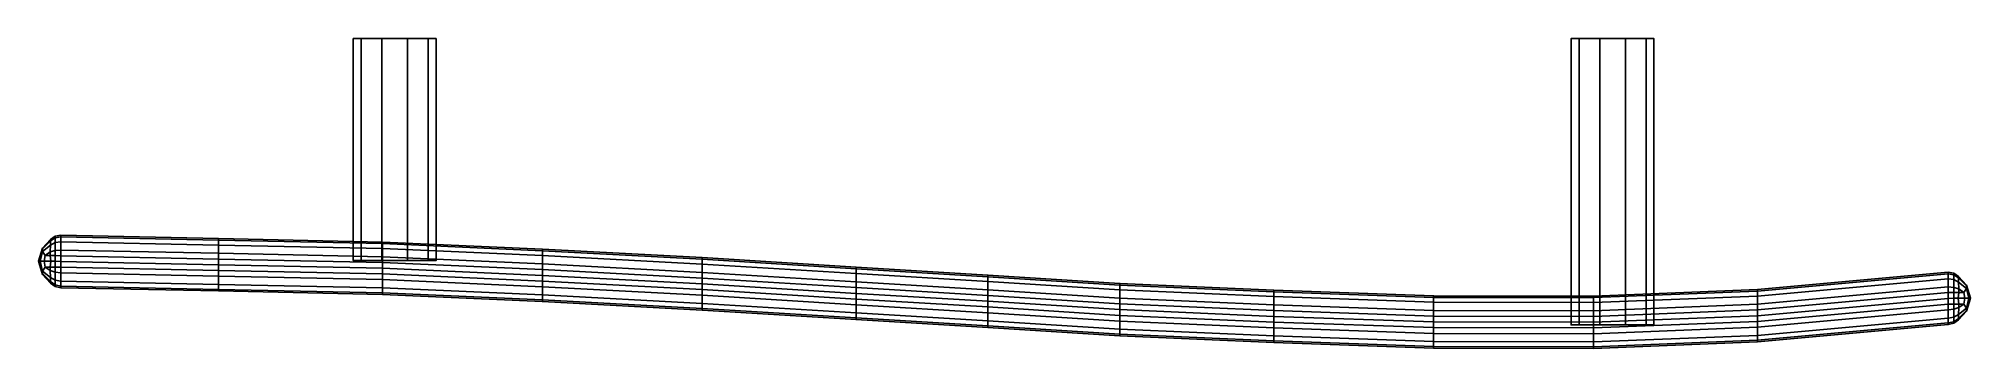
# Model space of a CAD drawing. Extents: x -94 to 94, y -30 to 0.
import ezdxf

# ---------------------------------------------------------------- set-up
doc = ezdxf.new("R2010")
doc.units = 0
doc.layers.add('METAL', color=146, linetype='CONTINUOUS')

msp = doc.modelspace()

# ---------------------------------------------------------------- meshes
at = {"layer": 'METAL'}
mesh = msp.add_polyface(dxfattribs=at)
corners = [(-63.37, -21.62, -0.26), (-63.37, -21.62, -0.26), (-63.37, 0, -0.26), (-63.37, 0, -0.26), (-62.6, -21.62, 2.11), (-62.6, -21.62, 2.11), (-62.6, 0, 2.11), (-62.6, 0, 2.11), (-62.6, -21.62, -2.63), (-62.6, -21.62, -2.63), (-62.6, 0, -2.63), (-62.6, 0, -2.63), (-60.58, -21.62, 3.57), (-60.58, -21.62, 3.57), (-60.58, 0, 3.57), (-60.58, 0, 3.57), (-60.58, -21.62, -4.1), (-60.58, -21.62, -4.1), (-60.58, 0, -4.1), (-60.58, 0, -4.1), (-58.09, -21.62, -4.1), (-58.09, -21.62, -4.1), (-58.09, -21.62, -4.1), (-58.09, 0, -4.1), (-58.09, 0, -4.1), (-58.09, 0, -4.1), (-58.09, -21.62, 3.57), (-58.09, -21.62, 3.57), (-58.09, 0, 3.57), (-58.09, 0, 3.57), (-56.07, -21.62, 2.11), (-56.07, -21.62, 2.11), (-56.07, 0, 2.11), (-56.07, 0, 2.11), (-56.07, -21.62, -2.63), (-56.07, -21.62, -2.63), (-56.07, 0, -2.63), (-56.07, 0, -2.63), (-55.3, -21.62, -0.26), (-55.3, -21.62, -0.26), (-55.3, 0, -0.26), (-55.3, 0, -0.26)]
mesh.append_faces([[corners[k] for k in face] for face in [(2, 10, 8, 0), (10, 18, 16, 8), (18, 24, 21, 16), (25, 37, 35, 22), (37, 41, 39, 35), (41, 33, 31, 39), (33, 29, 27, 31), (29, 14, 12, 27), (14, 6, 4, 12), (6, 2, 0, 4), (9, 17, 20, 5), (20, 34, 38, 5), (38, 30, 26, 5), (26, 13, 5, 5), (1, 9, 5, 5), (40, 36, 11, 3), (7, 32, 40, 3), (15, 28, 32, 7), (23, 19, 11, 36)]])
mesh = msp.add_polyface(dxfattribs=at)
corners = [(55.19, -27.88, -0.26), (55.19, -27.88, -0.26), (55.19, 0, -0.26), (55.19, 0, -0.26), (55.96, -27.88, -2.63), (55.96, -27.88, -2.63), (55.96, 0, -2.63), (55.96, 0, -2.63), (55.96, -27.88, 2.11), (55.96, -27.88, 2.11), (55.96, 0, 2.11), (55.96, 0, 2.11), (57.98, -27.88, 3.57), (57.98, -27.88, 3.57), (57.98, 0, 3.57), (57.98, 0, 3.57), (57.98, -27.88, -4.1), (57.98, -27.88, -4.1), (57.98, 0, -4.1), (57.98, 0, -4.1), (60.47, -27.88, -4.1), (60.47, -27.88, -4.1), (60.47, -27.88, -4.1), (60.47, 0, -4.1), (60.47, 0, -4.1), (60.47, 0, -4.1), (60.47, -27.88, 3.57), (60.47, -27.88, 3.57), (60.47, 0, 3.57), (60.47, 0, 3.57), (62.49, -27.88, 2.11), (62.49, -27.88, 2.11), (62.49, 0, 2.11), (62.49, 0, 2.11), (62.49, -27.88, -2.63), (62.49, -27.88, -2.63), (62.49, 0, -2.63), (62.49, 0, -2.63), (63.26, -27.88, -0.26), (63.26, -27.88, -0.26), (63.26, 0, -0.26), (63.26, 0, -0.26)]
mesh.append_faces([[corners[k] for k in face] for face in [(2, 6, 4, 0), (6, 18, 16, 4), (18, 24, 21, 16), (25, 37, 35, 22), (37, 41, 39, 35), (41, 33, 31, 39), (33, 29, 27, 31), (29, 14, 12, 27), (14, 10, 8, 12), (10, 2, 0, 8), (5, 17, 20, 9), (20, 34, 38, 9), (38, 30, 26, 9), (26, 13, 9, 9), (1, 5, 9, 9), (23, 19, 7, 36), (36, 7, 3, 40), (40, 3, 11, 32), (32, 11, 15, 28)]])
mesh = msp.add_polyface(dxfattribs=at)
corners = [(-93.61, -22.88, 3.75), (-93.61, -22.96, -0.15), (-92.83, -23.81, -0.15), (-92.83, -23.67, 4.02), (-93.61, -20.73, 5.83), (-93.35, -21.13, 7.08), (-92.87, -20.78, 7.63), (-92.85, -20.11, 6.29), (-93.61, -22.65, 5.83), (-92.85, -23.26, 6.29), (-92.87, -21.13, 7.74), (-93.95, -21.69, 3.61), (-94, -21.69, -0.15), (-93.61, -20.49, 3.75), (-93.61, -20.41, -0.15), (-92.83, -19.7, 4.02), (-92.83, -19.57, -0.15), (-93.85, -21.69, 5.6), (-93.46, -21.69, 7.03), (-93.35, -22.25, 7.08), (-92.87, -22.59, 7.63), (-92.81, -21.69, 7.74), (-92.87, -22.25, 7.74), (-92.4, -20.63, 7.88), (-92.87, -20.78, 7.63), (-92.87, -21.13, 7.74), (-92.4, -21.13, 8.04), (-92.83, -23.67, 4.02), (-92.39, -23.98, 4.13), (-92.39, -23.52, 6.47), (-92.85, -23.26, 6.29), (-92.85, -23.26, 6.29), (-92.39, -23.52, 6.47), (-92.4, -22.76, 7.88), (-92.87, -22.59, 7.63), (-92.85, -20.11, 6.29), (-92.39, -19.86, 6.47), (-92.39, -19.4, 4.13), (-92.83, -19.7, 4.02), (-92.87, -20.78, 7.63), (-92.4, -20.63, 7.88), (-92.39, -19.86, 6.47), (-92.85, -20.11, 6.29), (-92.87, -22.59, 7.63), (-92.4, -22.76, 7.88), (-92.4, -22.25, 8.04), (-92.87, -22.25, 7.74), (-92.87, -22.25, 7.74), (-92.4, -22.25, 8.04), (-92.38, -21.69, 8.09), (-92.81, -21.69, 7.74), (-92.81, -21.69, 7.74), (-92.38, -21.69, 8.09), (-92.4, -21.13, 8.04), (-92.87, -21.13, 7.74), (-93.61, -22.88, -4.05), (-92.83, -23.67, -4.32), (-93.61, -20.73, -6.13), (-92.85, -20.11, -6.59), (-92.87, -20.78, -7.93), (-93.35, -21.13, -7.38), (-93.61, -22.65, -6.13), (-92.85, -23.26, -6.59), (-92.87, -21.13, -8.05), (-93.95, -21.69, -3.92), (-93.61, -20.49, -4.05), (-92.83, -19.7, -4.32), (-93.85, -21.69, -5.9), (-93.46, -21.69, -7.33), (-93.35, -22.25, -7.38), (-92.87, -22.59, -7.93), (-92.81, -21.69, -8.05), (-92.87, -22.25, -8.05), (-92.4, -20.63, -8.18), (-92.4, -21.13, -8.34), (-92.87, -21.13, -8.05), (-92.87, -20.78, -7.93), (-92.83, -23.67, -4.32), (-92.85, -23.26, -6.59), (-92.39, -23.52, -6.78), (-92.39, -23.98, -4.43), (-92.85, -23.26, -6.59), (-92.87, -22.59, -7.93), (-92.4, -22.76, -8.18), (-92.39, -23.52, -6.78), (-92.85, -20.11, -6.59), (-92.83, -19.7, -4.32), (-92.39, -19.4, -4.43), (-92.39, -19.86, -6.78), (-92.87, -20.78, -7.93), (-92.85, -20.11, -6.59), (-92.39, -19.86, -6.78), (-92.4, -20.63, -8.18), (-92.87, -22.59, -7.93), (-92.87, -22.25, -8.05), (-92.4, -22.25, -8.34), (-92.4, -22.76, -8.18), (-92.87, -22.25, -8.05), (-92.81, -21.69, -8.05), (-92.38, -21.69, -8.39), (-92.4, -22.25, -8.34), (-92.81, -21.69, -8.05), (-92.87, -21.13, -8.05), (-92.4, -21.13, -8.34), (-92.38, -21.69, -8.39)]
mesh.append_faces([[corners[k] for k in face] for face in [(0, 1, 2, 3), (4, 5, 6, 7), (8, 0, 3, 9), (6, 5, 10, 10), (11, 12, 1, 0), (13, 14, 12, 11), (15, 16, 14, 13), (17, 18, 5, 4), (8, 19, 18, 17), (9, 20, 19, 8), (17, 11, 0, 8), (4, 13, 11, 17), (7, 15, 13, 4), (18, 21, 10, 5), (19, 22, 21, 18), (22, 19, 20, 20), (23, 24, 25, 26), (27, 28, 29, 30), (31, 32, 33, 34), (35, 36, 37, 38), (39, 40, 41, 42), (43, 44, 45, 46), (47, 48, 49, 50), (51, 52, 53, 54), (55, 56, 2, 1), (57, 58, 59, 60), (61, 62, 56, 55), (59, 63, 60, 60), (64, 55, 1, 12), (65, 64, 12, 14), (66, 65, 14, 16), (67, 57, 60, 68), (61, 67, 68, 69), (62, 61, 69, 70), (67, 61, 55, 64), (57, 67, 64, 65), (58, 57, 65, 66), (68, 60, 63, 71), (69, 68, 71, 72), (72, 70, 69, 69), (73, 74, 75, 76), (77, 78, 79, 80), (81, 82, 83, 84), (85, 86, 87, 88), (89, 90, 91, 92), (93, 94, 95, 96), (97, 98, 99, 100), (101, 102, 103, 104)]])
mesh = msp.add_polyface(dxfattribs=at)
corners = [(-76.48, -24.58, -0.15), (-76.48, -24.42, 4.16), (-91.84, -24.1, 4.16), (-91.84, -24.26, -0.15), (-76.48, -24.42, 4.16), (-76.48, -23.94, 6.54), (-91.84, -23.62, 6.54), (-91.84, -24.1, 4.16), (-76.48, -23.94, 6.54), (-76.48, -23.14, 7.96), (-91.84, -22.82, 7.96), (-91.84, -23.62, 6.54), (-76.48, -19.63, 4.16), (-76.48, -20.11, 6.54), (-60.53, -20.44, 6.54), (-60.53, -19.97, 4.16), (-76.48, -20.11, 6.54), (-76.48, -20.91, 7.96), (-60.53, -21.24, 7.96), (-60.53, -20.44, 6.54), (-76.48, -23.14, 7.96), (-76.48, -22.58, 8.14), (-91.84, -22.26, 8.14), (-91.84, -22.82, 7.96), (-76.48, -22.58, 8.14), (-76.48, -22.03, 8.2), (-91.84, -21.7, 8.2), (-91.84, -22.26, 8.14), (-76.48, -22.03, 8.2), (-76.48, -21.47, 8.14), (-91.84, -21.15, 8.14), (-91.84, -21.7, 8.2), (-76.48, -21.47, 8.14), (-76.48, -20.91, 7.96), (-91.84, -20.59, 7.96), (-91.84, -21.15, 8.14), (-91.84, -19.15, -0.15), (-91.84, -19.31, 4.16), (-76.48, -19.63, 4.16), (-76.48, -19.47, -0.15), (-91.84, -19.31, 4.16), (-91.84, -19.79, 6.54), (-76.48, -20.11, 6.54), (-76.48, -19.63, 4.16), (-91.84, -19.79, 6.54), (-91.84, -20.59, 7.96), (-76.48, -20.91, 7.96), (-76.48, -20.11, 6.54), (-92.39, -24.14, -0.15), (-91.84, -24.26, -0.15), (-91.84, -24.1, 4.16), (-92.39, -23.98, 4.13), (-92.39, -19.4, 4.13), (-91.84, -19.31, 4.16), (-91.84, -19.15, -0.15), (-92.39, -19.25, -0.15), (-92.39, -23.98, 4.13), (-91.84, -24.1, 4.16), (-91.84, -23.62, 6.54), (-92.39, -23.52, 6.47), (-92.39, -23.52, 6.47), (-91.84, -23.62, 6.54), (-91.84, -22.82, 7.96), (-92.4, -22.76, 7.88), (-92.39, -19.86, 6.47), (-91.84, -19.79, 6.54), (-91.84, -19.31, 4.16), (-92.39, -19.4, 4.13), (-92.4, -20.63, 7.88), (-91.84, -20.59, 7.96), (-91.84, -19.79, 6.54), (-92.39, -19.86, 6.47), (-92.4, -22.76, 7.88), (-91.84, -22.82, 7.96), (-91.84, -22.26, 8.14), (-92.4, -22.25, 8.04), (-92.4, -22.25, 8.04), (-91.84, -22.26, 8.14), (-91.84, -21.7, 8.2), (-92.38, -21.69, 8.09), (-92.38, -21.69, 8.09), (-91.84, -21.7, 8.2), (-91.84, -21.15, 8.14), (-92.4, -21.13, 8.04), (-92.83, -23.81, -0.15), (-92.39, -24.14, -0.15), (-92.39, -23.98, 4.13), (-92.83, -23.67, 4.02), (-92.83, -19.7, 4.02), (-92.39, -19.4, 4.13), (-92.39, -19.25, -0.15), (-92.83, -19.57, -0.15), (-91.84, -20.59, 7.96), (-92.4, -20.63, 7.88), (-92.4, -21.13, 8.04), (-91.84, -21.15, 8.14), (-76.48, -24.58, -0.15), (-91.84, -24.26, -0.15), (-91.84, -24.1, -4.46), (-76.48, -24.42, -4.46), (-76.48, -24.42, -4.46), (-91.84, -24.1, -4.46), (-91.84, -23.62, -6.84), (-76.48, -23.94, -6.84), (-76.48, -23.94, -6.84), (-91.84, -23.62, -6.84), (-91.84, -22.82, -8.26), (-76.48, -23.14, -8.26), (-76.48, -19.63, -4.46), (-60.53, -19.97, -4.46), (-60.53, -20.44, -6.84), (-76.48, -20.11, -6.84), (-76.48, -20.11, -6.84), (-60.53, -20.44, -6.84), (-60.53, -21.24, -8.26), (-76.48, -20.91, -8.26), (-76.48, -23.14, -8.26), (-91.84, -22.82, -8.26), (-91.84, -22.26, -8.44), (-76.48, -22.58, -8.44), (-76.48, -22.58, -8.44), (-91.84, -22.26, -8.44), (-91.84, -21.7, -8.5), (-76.48, -22.03, -8.5), (-76.48, -22.03, -8.5), (-91.84, -21.7, -8.5), (-91.84, -21.15, -8.44), (-76.48, -21.47, -8.44), (-76.48, -21.47, -8.44), (-91.84, -21.15, -8.44), (-91.84, -20.59, -8.26), (-76.48, -20.91, -8.26), (-91.84, -19.15, -0.15), (-76.48, -19.47, -0.15), (-76.48, -19.63, -4.46), (-91.84, -19.31, -4.46), (-91.84, -19.31, -4.46), (-76.48, -19.63, -4.46), (-76.48, -20.11, -6.84), (-91.84, -19.79, -6.84), (-91.84, -19.79, -6.84), (-76.48, -20.11, -6.84), (-76.48, -20.91, -8.26), (-91.84, -20.59, -8.26), (-92.39, -24.14, -0.15), (-92.39, -23.98, -4.43), (-91.84, -24.1, -4.46), (-91.84, -24.26, -0.15), (-92.39, -19.4, -4.43), (-92.39, -19.25, -0.15), (-91.84, -19.15, -0.15), (-91.84, -19.31, -4.46), (-92.39, -23.98, -4.43), (-92.39, -23.52, -6.78), (-91.84, -23.62, -6.84), (-91.84, -24.1, -4.46), (-92.39, -23.52, -6.78), (-92.4, -22.76, -8.18), (-91.84, -22.82, -8.26), (-91.84, -23.62, -6.84), (-92.39, -19.86, -6.78), (-92.39, -19.4, -4.43), (-91.84, -19.31, -4.46), (-91.84, -19.79, -6.84), (-92.4, -20.63, -8.18), (-92.39, -19.86, -6.78), (-91.84, -19.79, -6.84), (-91.84, -20.59, -8.26), (-92.4, -22.76, -8.18), (-92.4, -22.25, -8.34), (-91.84, -22.26, -8.44), (-91.84, -22.82, -8.26), (-92.4, -22.25, -8.34), (-92.38, -21.69, -8.39), (-91.84, -21.7, -8.5), (-91.84, -22.26, -8.44), (-92.38, -21.69, -8.39), (-92.4, -21.13, -8.34), (-91.84, -21.15, -8.44), (-91.84, -21.7, -8.5), (-92.83, -23.81, -0.15), (-92.83, -23.67, -4.32), (-92.39, -23.98, -4.43), (-92.39, -24.14, -0.15), (-92.83, -19.7, -4.32), (-92.83, -19.57, -0.15), (-92.39, -19.25, -0.15), (-92.39, -19.4, -4.43), (-91.84, -20.59, -8.26), (-91.84, -21.15, -8.44), (-92.4, -21.13, -8.34), (-92.4, -20.63, -8.18)]
mesh.append_faces([[corners[k] for k in face] for face in [(0, 1, 2, 3), (4, 5, 6, 7), (8, 9, 10, 11), (12, 13, 14, 15), (16, 17, 18, 19), (20, 21, 22, 23), (24, 25, 26, 27), (28, 29, 30, 31), (32, 33, 34, 35), (36, 37, 38, 39), (40, 41, 42, 43), (44, 45, 46, 47), (48, 49, 50, 51), (52, 53, 54, 55), (56, 57, 58, 59), (60, 61, 62, 63), (64, 65, 66, 67), (68, 69, 70, 71), (72, 73, 74, 75), (76, 77, 78, 79), (80, 81, 82, 83), (84, 85, 86, 87), (88, 89, 90, 91), (92, 93, 94, 95), (96, 97, 98, 99), (100, 101, 102, 103), (104, 105, 106, 107), (108, 109, 110, 111), (112, 113, 114, 115), (116, 117, 118, 119), (120, 121, 122, 123), (124, 125, 126, 127), (128, 129, 130, 131), (132, 133, 134, 135), (136, 137, 138, 139), (140, 141, 142, 143), (144, 145, 146, 147), (148, 149, 150, 151), (152, 153, 154, 155), (156, 157, 158, 159), (160, 161, 162, 163), (164, 165, 166, 167), (168, 169, 170, 171), (172, 173, 174, 175), (176, 177, 178, 179), (180, 181, 182, 183), (184, 185, 186, 187), (188, 189, 190, 191)]])
mesh = msp.add_polyface(dxfattribs=at)
corners = [(-44.96, -25.61, -0.15), (-44.96, -25.45, 4.16), (-60.53, -24.75, 4.16), (-60.53, -24.91, -0.15), (-76.48, -19.47, -0.15), (-76.48, -19.63, 4.16), (-60.53, -19.97, 4.16), (-60.53, -19.81, -0.15), (-44.96, -25.45, 4.16), (-44.96, -24.97, 6.54), (-60.53, -24.27, 6.54), (-60.53, -24.75, 4.16), (-60.53, -24.27, 6.54), (-44.96, -24.97, 6.54), (-44.96, -24.17, 7.96), (-60.53, -23.47, 7.96), (-29.4, -21.97, 6.54), (-44.96, -21.14, 6.54), (-44.96, -21.94, 7.96), (-29.4, -22.77, 7.96), (-44.96, -24.17, 7.96), (-44.96, -23.61, 8.14), (-60.53, -22.92, 8.14), (-60.53, -23.47, 7.96), (-44.96, -23.61, 8.14), (-44.96, -23.06, 8.2), (-60.53, -22.36, 8.2), (-60.53, -22.92, 8.14), (-44.96, -23.06, 8.2), (-44.96, -22.5, 8.14), (-60.53, -21.8, 8.14), (-60.53, -22.36, 8.2), (-44.96, -22.5, 8.14), (-44.96, -21.94, 7.96), (-60.53, -21.24, 7.96), (-60.53, -21.8, 8.14), (-60.53, -24.91, -0.15), (-60.53, -24.75, 4.16), (-76.48, -24.42, 4.16), (-76.48, -24.58, -0.15), (-29.4, -26.44, -0.15), (-29.4, -26.28, 4.16), (-44.96, -25.45, 4.16), (-44.96, -25.61, -0.15), (-60.53, -24.75, 4.16), (-60.53, -24.27, 6.54), (-76.48, -23.94, 6.54), (-76.48, -24.42, 4.16), (-60.53, -24.27, 6.54), (-60.53, -23.47, 7.96), (-76.48, -23.14, 7.96), (-76.48, -23.94, 6.54), (-29.4, -26.28, 4.16), (-29.4, -25.8, 6.54), (-44.96, -24.97, 6.54), (-44.96, -25.45, 4.16), (-44.96, -24.97, 6.54), (-29.4, -25.8, 6.54), (-29.4, -25, 7.96), (-44.96, -24.17, 7.96), (-44.96, -21.14, 6.54), (-60.53, -20.44, 6.54), (-60.53, -21.24, 7.96), (-44.96, -21.94, 7.96), (-60.53, -23.47, 7.96), (-60.53, -22.92, 8.14), (-76.48, -22.58, 8.14), (-76.48, -23.14, 7.96), (-29.4, -25, 7.96), (-29.4, -24.44, 8.14), (-44.96, -23.61, 8.14), (-44.96, -24.17, 7.96), (-60.53, -22.92, 8.14), (-60.53, -22.36, 8.2), (-76.48, -22.03, 8.2), (-76.48, -22.58, 8.14), (-60.53, -22.36, 8.2), (-60.53, -21.8, 8.14), (-76.48, -21.47, 8.14), (-76.48, -22.03, 8.2), (-60.53, -21.8, 8.14), (-60.53, -21.24, 7.96), (-76.48, -20.91, 7.96), (-76.48, -21.47, 8.14), (-29.4, -24.44, 8.14), (-29.4, -23.88, 8.2), (-44.96, -23.06, 8.2), (-44.96, -23.61, 8.14), (-29.4, -23.88, 8.2), (-29.4, -23.33, 8.14), (-44.96, -22.5, 8.14), (-44.96, -23.06, 8.2), (-29.4, -23.33, 8.14), (-29.4, -22.77, 7.96), (-44.96, -21.94, 7.96), (-44.96, -22.5, 8.14), (-44.96, -25.61, -0.15), (-60.53, -24.91, -0.15), (-60.53, -24.75, -4.46), (-44.96, -25.45, -4.46), (-76.48, -19.47, -0.15), (-60.53, -19.81, -0.15), (-60.53, -19.97, -4.46), (-76.48, -19.63, -4.46), (-44.96, -25.45, -4.46), (-60.53, -24.75, -4.46), (-60.53, -24.27, -6.84), (-44.96, -24.97, -6.84), (-60.53, -24.27, -6.84), (-60.53, -23.47, -8.26), (-44.96, -24.17, -8.26), (-44.96, -24.97, -6.84), (-29.4, -21.97, -6.84), (-29.4, -22.77, -8.26), (-44.96, -21.94, -8.26), (-44.96, -21.14, -6.84), (-44.96, -24.17, -8.26), (-60.53, -23.47, -8.26), (-60.53, -22.92, -8.44), (-44.96, -23.61, -8.44), (-44.96, -23.61, -8.44), (-60.53, -22.92, -8.44), (-60.53, -22.36, -8.5), (-44.96, -23.06, -8.5), (-44.96, -23.06, -8.5), (-60.53, -22.36, -8.5), (-60.53, -21.8, -8.44), (-44.96, -22.5, -8.44), (-44.96, -22.5, -8.44), (-60.53, -21.8, -8.44), (-60.53, -21.24, -8.26), (-44.96, -21.94, -8.26), (-60.53, -24.91, -0.15), (-76.48, -24.58, -0.15), (-76.48, -24.42, -4.46), (-60.53, -24.75, -4.46), (-60.53, -24.75, -4.46), (-76.48, -24.42, -4.46), (-76.48, -23.94, -6.84), (-60.53, -24.27, -6.84), (-60.53, -24.27, -6.84), (-76.48, -23.94, -6.84), (-76.48, -23.14, -8.26), (-60.53, -23.47, -8.26), (-44.96, -21.14, -6.84), (-44.96, -21.94, -8.26), (-60.53, -21.24, -8.26), (-60.53, -20.44, -6.84), (-60.53, -23.47, -8.26), (-76.48, -23.14, -8.26), (-76.48, -22.58, -8.44), (-60.53, -22.92, -8.44), (-60.53, -22.92, -8.44), (-76.48, -22.58, -8.44), (-76.48, -22.03, -8.5), (-60.53, -22.36, -8.5), (-60.53, -22.36, -8.5), (-76.48, -22.03, -8.5), (-76.48, -21.47, -8.44), (-60.53, -21.8, -8.44), (-60.53, -21.8, -8.44), (-76.48, -21.47, -8.44), (-76.48, -20.91, -8.26), (-60.53, -21.24, -8.26), (-29.4, -24.44, -8.44), (-44.96, -23.61, -8.44), (-44.96, -23.06, -8.5), (-29.4, -23.88, -8.5), (-29.4, -23.88, -8.5), (-44.96, -23.06, -8.5), (-44.96, -22.5, -8.44), (-29.4, -23.33, -8.44), (-29.4, -23.33, -8.44), (-44.96, -22.5, -8.44), (-44.96, -21.94, -8.26), (-29.4, -22.77, -8.26), (-60.53, -20.44, -6.84), (-60.53, -19.97, -4.46), (-44.95, -20.66, -4.46), (-44.96, -21.14, -6.84), (-60.53, -19.97, -4.46), (-60.53, -19.81, -0.15), (-44.95, -20.51, -0.15), (-44.95, -20.66, -4.46), (-60.53, -19.81, -0.15), (-60.53, -19.97, 4.16), (-44.95, -20.66, 4.16), (-44.95, -20.51, -0.15), (-60.53, -19.97, 4.16), (-60.53, -20.44, 6.54), (-44.96, -21.14, 6.54), (-44.95, -20.66, 4.16)]
mesh.append_faces([[corners[k] for k in face] for face in [(0, 1, 2, 3), (4, 5, 6, 7), (8, 9, 10, 11), (12, 13, 14, 15), (16, 17, 18, 19), (20, 21, 22, 23), (24, 25, 26, 27), (28, 29, 30, 31), (32, 33, 34, 35), (36, 37, 38, 39), (40, 41, 42, 43), (44, 45, 46, 47), (48, 49, 50, 51), (52, 53, 54, 55), (56, 57, 58, 59), (60, 61, 62, 63), (64, 65, 66, 67), (68, 69, 70, 71), (72, 73, 74, 75), (76, 77, 78, 79), (80, 81, 82, 83), (84, 85, 86, 87), (88, 89, 90, 91), (92, 93, 94, 95), (96, 97, 98, 99), (100, 101, 102, 103), (104, 105, 106, 107), (108, 109, 110, 111), (112, 113, 114, 115), (116, 117, 118, 119), (120, 121, 122, 123), (124, 125, 126, 127), (128, 129, 130, 131), (132, 133, 134, 135), (136, 137, 138, 139), (140, 141, 142, 143), (144, 145, 146, 147), (148, 149, 150, 151), (152, 153, 154, 155), (156, 157, 158, 159), (160, 161, 162, 163), (164, 165, 166, 167), (168, 169, 170, 171), (172, 173, 174, 175), (176, 177, 178, 179), (180, 181, 182, 183), (184, 185, 186, 187), (188, 189, 190, 191)]])
mesh = msp.add_polyface(dxfattribs=at)
corners = [(-14.42, -27.36, -0.15), (-14.42, -27.2, 4.16), (-29.4, -26.28, 4.16), (-29.4, -26.44, -0.15), (-44.95, -20.51, -0.15), (-44.95, -20.66, 4.16), (-29.4, -21.49, 4.16), (-29.4, -21.33, -0.15), (-29.4, -26.28, 4.16), (-14.42, -27.2, 4.16), (-14.42, -26.72, 6.54), (-29.4, -25.8, 6.54), (-29.4, -25.8, 6.54), (-14.42, -26.72, 6.54), (-14.42, -25.92, 7.96), (-29.4, -25, 7.96), (-44.95, -20.66, 4.16), (-44.96, -21.14, 6.54), (-29.4, -21.97, 6.54), (-29.4, -21.49, 4.16), (-29.4, -25, 7.96), (-14.42, -25.92, 7.96), (-14.42, -25.37, 8.14), (-29.4, -24.44, 8.14), (-29.4, -24.44, 8.14), (-14.42, -25.37, 8.14), (-14.42, -24.81, 8.2), (-29.4, -23.88, 8.2), (-29.4, -23.88, 8.2), (-14.42, -24.81, 8.2), (-14.42, -24.25, 8.14), (-29.4, -23.33, 8.14), (-29.4, -23.33, 8.14), (-14.42, -24.25, 8.14), (-14.42, -23.69, 7.96), (-29.4, -22.77, 7.96), (-1.58, -28.13, -0.15), (-1.58, -27.98, 4.16), (-14.42, -27.2, 4.16), (-14.42, -27.36, -0.15), (-14.42, -27.2, 4.16), (-1.58, -27.98, 4.16), (-1.58, -27.5, 6.54), (-14.42, -26.72, 6.54), (-14.42, -26.72, 6.54), (-1.58, -27.5, 6.54), (-1.58, -26.7, 7.96), (-14.42, -25.92, 7.96), (-14.42, -25.92, 7.96), (-1.58, -26.7, 7.96), (-1.58, -26.14, 8.14), (-14.42, -25.37, 8.14), (-14.42, -25.37, 8.14), (-1.58, -26.14, 8.14), (-1.58, -25.58, 8.2), (-14.42, -24.81, 8.2), (-14.42, -24.81, 8.2), (-1.58, -25.58, 8.2), (-1.58, -25.02, 8.14), (-14.42, -24.25, 8.14), (-14.42, -24.25, 8.14), (-1.58, -25.02, 8.14), (-1.58, -24.47, 7.96), (-14.42, -23.69, 7.96), (-29.4, -21.33, -0.15), (-29.4, -21.49, 4.16), (-14.42, -22.42, 4.16), (-14.42, -22.26, -0.15), (-14.42, -22.42, 4.16), (-29.4, -21.49, 4.16), (-29.4, -21.97, 6.54), (-14.42, -22.89, 6.54), (-14.42, -22.89, 6.54), (-29.4, -21.97, 6.54), (-29.4, -22.77, 7.96), (-14.42, -23.69, 7.96), (-14.42, -27.36, -0.15), (-29.4, -26.44, -0.15), (-29.4, -26.28, -4.46), (-14.42, -27.2, -4.46), (-29.4, -21.49, -4.46), (-44.95, -20.66, -4.46), (-44.95, -20.51, -0.15), (-29.4, -21.33, -0.15), (-29.4, -26.28, -4.46), (-29.4, -25.8, -6.84), (-14.42, -26.72, -6.84), (-14.42, -27.2, -4.46), (-29.4, -25.8, -6.84), (-29.4, -25, -8.26), (-14.42, -25.92, -8.26), (-14.42, -26.72, -6.84), (-29.4, -21.97, -6.84), (-44.96, -21.14, -6.84), (-44.95, -20.66, -4.46), (-29.4, -21.49, -4.46), (-29.4, -25, -8.26), (-29.4, -24.44, -8.44), (-14.42, -25.37, -8.44), (-14.42, -25.92, -8.26), (-29.4, -24.44, -8.44), (-29.4, -23.88, -8.5), (-14.42, -24.81, -8.5), (-14.42, -25.37, -8.44), (-29.4, -23.88, -8.5), (-29.4, -23.33, -8.44), (-14.42, -24.25, -8.44), (-14.42, -24.81, -8.5), (-29.4, -23.33, -8.44), (-29.4, -22.77, -8.26), (-14.42, -23.69, -8.26), (-14.42, -24.25, -8.44), (-29.4, -26.44, -0.15), (-44.96, -25.61, -0.15), (-44.96, -25.45, -4.46), (-29.4, -26.28, -4.46), (-14.42, -27.2, -4.46), (-1.58, -27.98, -4.46), (-1.58, -28.13, -0.15), (-14.42, -27.36, -0.15), (-29.4, -26.28, -4.46), (-44.96, -25.45, -4.46), (-44.96, -24.97, -6.84), (-29.4, -25.8, -6.84), (-44.96, -24.97, -6.84), (-44.96, -24.17, -8.26), (-29.4, -25, -8.26), (-29.4, -25.8, -6.84), (-14.42, -27.2, -4.46), (-14.42, -26.72, -6.84), (-1.58, -27.5, -6.84), (-1.58, -27.98, -4.46), (-14.42, -26.72, -6.84), (-14.42, -25.92, -8.26), (-1.58, -26.7, -8.26), (-1.58, -27.5, -6.84), (-29.4, -25, -8.26), (-44.96, -24.17, -8.26), (-44.96, -23.61, -8.44), (-29.4, -24.44, -8.44), (-14.42, -25.92, -8.26), (-14.42, -25.37, -8.44), (-1.58, -26.14, -8.44), (-1.58, -26.7, -8.26), (-14.42, -25.37, -8.44), (-14.42, -24.81, -8.5), (-1.58, -25.58, -8.5), (-1.58, -26.14, -8.44), (-14.42, -24.81, -8.5), (-14.42, -24.25, -8.44), (-1.58, -25.02, -8.44), (-1.58, -25.58, -8.5), (-14.42, -24.25, -8.44), (-14.42, -23.69, -8.26), (-1.58, -24.47, -8.26), (-1.58, -25.02, -8.44), (-29.4, -21.33, -0.15), (-14.42, -22.26, -0.15), (-14.42, -22.42, -4.46), (-29.4, -21.49, -4.46), (-14.42, -22.42, -4.46), (-14.42, -22.89, -6.84), (-29.4, -21.97, -6.84), (-29.4, -21.49, -4.46), (-14.42, -22.89, -6.84), (-14.42, -23.69, -8.26), (-29.4, -22.77, -8.26), (-29.4, -21.97, -6.84), (-14.42, -22.26, -0.15), (-14.42, -22.42, 4.16), (-1.58, -23.19, 4.16), (-1.58, -23.03, -0.15), (-1.58, -23.19, 4.16), (-14.42, -22.42, 4.16), (-14.42, -22.89, 6.54), (-1.58, -23.67, 6.54), (-1.58, -23.67, 6.54), (-14.42, -22.89, 6.54), (-14.42, -23.69, 7.96), (-1.58, -24.47, 7.96), (-14.42, -22.42, -4.46), (-14.42, -22.26, -0.15), (-1.58, -23.03, -0.15), (-1.58, -23.19, -4.46), (-14.42, -22.89, -6.84), (-14.42, -22.42, -4.46), (-1.58, -23.19, -4.46), (-1.58, -23.67, -6.84), (-14.42, -23.69, -8.26), (-14.42, -22.89, -6.84), (-1.58, -23.67, -6.84), (-1.58, -24.47, -8.26)]
mesh.append_faces([[corners[k] for k in face] for face in [(0, 1, 2, 3), (4, 5, 6, 7), (8, 9, 10, 11), (12, 13, 14, 15), (16, 17, 18, 19), (20, 21, 22, 23), (24, 25, 26, 27), (28, 29, 30, 31), (32, 33, 34, 35), (36, 37, 38, 39), (40, 41, 42, 43), (44, 45, 46, 47), (48, 49, 50, 51), (52, 53, 54, 55), (56, 57, 58, 59), (60, 61, 62, 63), (64, 65, 66, 67), (68, 69, 70, 71), (72, 73, 74, 75), (76, 77, 78, 79), (80, 81, 82, 83), (84, 85, 86, 87), (88, 89, 90, 91), (92, 93, 94, 95), (96, 97, 98, 99), (100, 101, 102, 103), (104, 105, 106, 107), (108, 109, 110, 111), (112, 113, 114, 115), (116, 117, 118, 119), (120, 121, 122, 123), (124, 125, 126, 127), (128, 129, 130, 131), (132, 133, 134, 135), (136, 137, 138, 139), (140, 141, 142, 143), (144, 145, 146, 147), (148, 149, 150, 151), (152, 153, 154, 155), (156, 157, 158, 159), (160, 161, 162, 163), (164, 165, 166, 167), (168, 169, 170, 171), (172, 173, 174, 175), (176, 177, 178, 179), (180, 181, 182, 183), (184, 185, 186, 187), (188, 189, 190, 191)]])
mesh = msp.add_polyface(dxfattribs=at)
corners = [(11.26, -28.95, -0.15), (26.24, -29.6, -0.15), (26.24, -29.44, 4.16), (11.26, -28.79, 4.16), (41.8, -25.04, -0.15), (26.24, -24.5, -0.15), (26.24, -24.66, 4.16), (41.8, -25.2, 4.16), (26.24, -29.44, 4.16), (26.24, -28.96, 6.54), (11.26, -28.31, 6.54), (11.26, -28.79, 4.16), (26.24, -28.96, 6.54), (26.24, -28.16, 7.96), (11.26, -27.51, 7.96), (11.26, -28.31, 6.54), (41.8, -25.2, 4.16), (26.24, -24.66, 4.16), (26.24, -25.13, 6.54), (41.81, -25.68, 6.54), (26.24, -28.16, 7.96), (26.24, -27.61, 8.14), (11.26, -26.96, 8.14), (11.26, -27.51, 7.96), (26.24, -27.61, 8.14), (26.24, -27.05, 8.2), (11.26, -26.4, 8.2), (11.26, -26.96, 8.14), (26.24, -27.05, 8.2), (26.24, -26.49, 8.14), (11.26, -25.84, 8.14), (11.26, -26.4, 8.2), (26.24, -26.49, 8.14), (26.24, -25.93, 7.96), (11.26, -25.28, 7.96), (11.26, -25.84, 8.14), (26.24, -29.6, -0.15), (41.81, -30.14, -0.15), (41.81, -29.98, 4.16), (26.24, -29.44, 4.16), (-1.58, -28.13, -0.15), (11.26, -28.95, -0.15), (11.26, -28.79, 4.16), (-1.58, -27.98, 4.16), (26.24, -29.44, 4.16), (41.81, -29.98, 4.16), (41.81, -29.5, 6.54), (26.24, -28.96, 6.54), (41.81, -29.5, 6.54), (41.81, -28.71, 7.96), (26.24, -28.16, 7.96), (26.24, -28.96, 6.54), (11.26, -28.79, 4.16), (11.26, -28.31, 6.54), (-1.58, -27.5, 6.54), (-1.58, -27.98, 4.16), (11.26, -28.31, 6.54), (11.26, -27.51, 7.96), (-1.58, -26.7, 7.96), (-1.58, -27.5, 6.54), (26.24, -28.16, 7.96), (41.81, -28.71, 7.96), (41.81, -28.15, 8.14), (26.24, -27.61, 8.14), (11.26, -27.51, 7.96), (11.26, -26.96, 8.14), (-1.58, -26.14, 8.14), (-1.58, -26.7, 7.96), (11.26, -26.96, 8.14), (11.26, -26.4, 8.2), (-1.58, -25.58, 8.2), (-1.58, -26.14, 8.14), (11.26, -26.4, 8.2), (11.26, -25.84, 8.14), (-1.58, -25.02, 8.14), (-1.58, -25.58, 8.2), (11.26, -25.84, 8.14), (11.26, -25.28, 7.96), (-1.58, -24.47, 7.96), (-1.58, -25.02, 8.14), (26.24, -24.5, -0.15), (11.26, -23.85, -0.15), (11.26, -24, 4.16), (26.24, -24.66, 4.16), (11.26, -24, 4.16), (11.26, -24.48, 6.54), (26.24, -25.13, 6.54), (26.24, -24.66, 4.16), (11.26, -24.48, 6.54), (11.26, -25.28, 7.96), (26.24, -25.93, 7.96), (26.24, -25.13, 6.54), (11.26, -28.95, -0.15), (11.26, -28.79, -4.46), (26.24, -29.44, -4.46), (26.24, -29.6, -0.15), (26.24, -24.66, -4.46), (26.24, -24.5, -0.15), (41.8, -25.04, -0.15), (41.8, -25.2, -4.46), (26.24, -29.44, -4.46), (11.26, -28.79, -4.46), (11.26, -28.31, -6.84), (26.24, -28.96, -6.84), (26.24, -28.96, -6.84), (11.26, -28.31, -6.84), (11.26, -27.51, -8.26), (26.24, -28.16, -8.26), (26.24, -25.13, -6.84), (26.24, -24.66, -4.46), (41.8, -25.2, -4.46), (41.81, -25.68, -6.84), (26.24, -28.16, -8.26), (11.26, -27.51, -8.26), (11.26, -26.96, -8.44), (26.24, -27.61, -8.44), (26.24, -27.61, -8.44), (11.26, -26.96, -8.44), (11.26, -26.4, -8.5), (26.24, -27.05, -8.5), (26.24, -27.05, -8.5), (11.26, -26.4, -8.5), (11.26, -25.84, -8.44), (26.24, -26.49, -8.44), (26.24, -26.49, -8.44), (11.26, -25.84, -8.44), (11.26, -25.28, -8.26), (26.24, -25.93, -8.26), (11.26, -28.79, -4.46), (11.26, -28.95, -0.15), (-1.58, -28.13, -0.15), (-1.58, -27.98, -4.46), (11.26, -28.79, -4.46), (-1.58, -27.98, -4.46), (-1.58, -27.5, -6.84), (11.26, -28.31, -6.84), (11.26, -28.31, -6.84), (-1.58, -27.5, -6.84), (-1.58, -26.7, -8.26), (11.26, -27.51, -8.26), (11.26, -27.51, -8.26), (-1.58, -26.7, -8.26), (-1.58, -26.14, -8.44), (11.26, -26.96, -8.44), (11.26, -26.96, -8.44), (-1.58, -26.14, -8.44), (-1.58, -25.58, -8.5), (11.26, -26.4, -8.5), (11.26, -26.4, -8.5), (-1.58, -25.58, -8.5), (-1.58, -25.02, -8.44), (11.26, -25.84, -8.44), (11.26, -25.84, -8.44), (-1.58, -25.02, -8.44), (-1.58, -24.47, -8.26), (11.26, -25.28, -8.26), (26.24, -24.5, -0.15), (26.24, -24.66, -4.46), (11.26, -24, -4.46), (11.26, -23.85, -0.15), (11.26, -24, -4.46), (26.24, -24.66, -4.46), (26.24, -25.13, -6.84), (11.26, -24.48, -6.84), (11.26, -24.48, -6.84), (26.24, -25.13, -6.84), (26.24, -25.93, -8.26), (11.26, -25.28, -8.26), (11.26, -23.85, -0.15), (-1.58, -23.03, -0.15), (-1.58, -23.19, 4.16), (11.26, -24, 4.16), (-1.58, -23.19, 4.16), (-1.58, -23.67, 6.54), (11.26, -24.48, 6.54), (11.26, -24, 4.16), (-1.58, -23.67, 6.54), (-1.58, -24.47, 7.96), (11.26, -25.28, 7.96), (11.26, -24.48, 6.54), (11.26, -24, -4.46), (-1.58, -23.19, -4.46), (-1.58, -23.03, -0.15), (11.26, -23.85, -0.15), (11.26, -24.48, -6.84), (-1.58, -23.67, -6.84), (-1.58, -23.19, -4.46), (11.26, -24, -4.46), (11.26, -25.28, -8.26), (-1.58, -24.47, -8.26), (-1.58, -23.67, -6.84), (11.26, -24.48, -6.84)]
mesh.append_faces([[corners[k] for k in face] for face in [(0, 1, 2, 3), (4, 5, 6, 7), (8, 9, 10, 11), (12, 13, 14, 15), (16, 17, 18, 19), (20, 21, 22, 23), (24, 25, 26, 27), (28, 29, 30, 31), (32, 33, 34, 35), (36, 37, 38, 39), (40, 41, 42, 43), (44, 45, 46, 47), (48, 49, 50, 51), (52, 53, 54, 55), (56, 57, 58, 59), (60, 61, 62, 63), (64, 65, 66, 67), (68, 69, 70, 71), (72, 73, 74, 75), (76, 77, 78, 79), (80, 81, 82, 83), (84, 85, 86, 87), (88, 89, 90, 91), (92, 93, 94, 95), (96, 97, 98, 99), (100, 101, 102, 103), (104, 105, 106, 107), (108, 109, 110, 111), (112, 113, 114, 115), (116, 117, 118, 119), (120, 121, 122, 123), (124, 125, 126, 127), (128, 129, 130, 131), (132, 133, 134, 135), (136, 137, 138, 139), (140, 141, 142, 143), (144, 145, 146, 147), (148, 149, 150, 151), (152, 153, 154, 155), (156, 157, 158, 159), (160, 161, 162, 163), (164, 165, 166, 167), (168, 169, 170, 171), (172, 173, 174, 175), (176, 177, 178, 179), (180, 181, 182, 183), (184, 185, 186, 187), (188, 189, 190, 191)]])
mesh = msp.add_polyface(dxfattribs=at)
corners = [(41.81, -30.14, -0.15), (57.37, -30.17, -0.15), (57.37, -30.01, 4.16), (41.81, -29.98, 4.16), (73.33, -24.44, -0.15), (57.37, -25.07, -0.15), (57.37, -25.23, 4.16), (73.33, -24.6, 4.16), (41.81, -29.98, 4.16), (57.37, -30.01, 4.16), (57.37, -29.53, 6.54), (41.81, -29.5, 6.54), (57.37, -29.53, 6.54), (57.37, -28.74, 7.96), (41.81, -28.71, 7.96), (41.81, -29.5, 6.54), (26.24, -25.13, 6.54), (26.24, -25.93, 7.96), (41.81, -26.47, 7.96), (41.81, -25.68, 6.54), (41.81, -28.71, 7.96), (57.37, -28.74, 7.96), (57.37, -28.18, 8.14), (41.81, -28.15, 8.14), (41.81, -28.15, 8.14), (57.37, -28.18, 8.14), (57.37, -27.62, 8.2), (41.81, -27.59, 8.2), (41.81, -27.59, 8.2), (57.37, -27.62, 8.2), (57.37, -27.06, 8.14), (41.81, -27.03, 8.14), (41.81, -27.03, 8.14), (57.37, -27.06, 8.14), (57.37, -26.5, 7.96), (41.81, -26.47, 7.96), (57.37, -30.17, -0.15), (73.33, -29.54, -0.15), (73.33, -29.38, 4.16), (57.37, -30.01, 4.16), (57.37, -30.01, 4.16), (73.33, -29.38, 4.16), (73.33, -28.91, 6.54), (57.37, -29.53, 6.54), (57.37, -29.53, 6.54), (73.33, -28.91, 6.54), (73.33, -28.11, 7.96), (57.37, -28.74, 7.96), (41.81, -25.68, 6.54), (41.81, -26.47, 7.96), (57.37, -26.5, 7.96), (57.37, -25.71, 6.54), (57.37, -28.74, 7.96), (73.33, -28.11, 7.96), (73.33, -27.55, 8.14), (57.37, -28.18, 8.14), (57.37, -28.18, 8.14), (73.33, -27.55, 8.14), (73.33, -26.99, 8.2), (57.37, -27.62, 8.2), (57.37, -27.62, 8.2), (73.33, -26.99, 8.2), (73.33, -26.43, 8.14), (57.37, -27.06, 8.14), (57.37, -27.06, 8.14), (73.33, -26.43, 8.14), (73.33, -25.87, 7.96), (57.37, -26.5, 7.96), (26.24, -27.61, 8.14), (41.81, -28.15, 8.14), (41.81, -27.59, 8.2), (26.24, -27.05, 8.2), (26.24, -27.05, 8.2), (41.81, -27.59, 8.2), (41.81, -27.03, 8.14), (26.24, -26.49, 8.14), (26.24, -26.49, 8.14), (41.81, -27.03, 8.14), (41.81, -26.47, 7.96), (26.24, -25.93, 7.96), (41.81, -30.14, -0.15), (41.81, -29.98, -4.46), (57.37, -30.01, -4.46), (57.37, -30.17, -0.15), (73.33, -24.44, -0.15), (73.33, -24.6, -4.46), (57.37, -25.23, -4.46), (57.37, -25.07, -0.15), (41.81, -29.98, -4.46), (41.81, -29.5, -6.84), (57.37, -29.53, -6.84), (57.37, -30.01, -4.46), (57.37, -29.53, -6.84), (41.81, -29.5, -6.84), (41.81, -28.71, -8.26), (57.37, -28.74, -8.26), (26.24, -25.13, -6.84), (41.81, -25.68, -6.84), (41.81, -26.47, -8.26), (26.24, -25.93, -8.26), (41.81, -28.71, -8.26), (41.81, -28.15, -8.44), (57.37, -28.18, -8.44), (57.37, -28.74, -8.26), (41.81, -28.15, -8.44), (41.81, -27.59, -8.5), (57.37, -27.62, -8.5), (57.37, -28.18, -8.44), (41.81, -27.59, -8.5), (41.81, -27.03, -8.44), (57.37, -27.06, -8.44), (57.37, -27.62, -8.5), (41.81, -27.03, -8.44), (41.81, -26.47, -8.26), (57.37, -26.5, -8.26), (57.37, -27.06, -8.44), (57.37, -30.17, -0.15), (57.37, -30.01, -4.46), (73.33, -29.38, -4.46), (73.33, -29.54, -0.15), (26.24, -29.6, -0.15), (26.24, -29.44, -4.46), (41.81, -29.98, -4.46), (41.81, -30.14, -0.15), (57.37, -30.01, -4.46), (57.37, -29.53, -6.84), (73.33, -28.91, -6.84), (73.33, -29.38, -4.46), (57.37, -29.53, -6.84), (57.37, -28.74, -8.26), (73.33, -28.11, -8.26), (73.33, -28.91, -6.84), (26.24, -29.44, -4.46), (26.24, -28.96, -6.84), (41.81, -29.5, -6.84), (41.81, -29.98, -4.46), (41.81, -29.5, -6.84), (26.24, -28.96, -6.84), (26.24, -28.16, -8.26), (41.81, -28.71, -8.26), (41.81, -25.68, -6.84), (57.37, -25.71, -6.84), (57.37, -26.5, -8.26), (41.81, -26.47, -8.26), (57.37, -28.74, -8.26), (57.37, -28.18, -8.44), (73.33, -27.55, -8.44), (73.33, -28.11, -8.26), (26.24, -28.16, -8.26), (26.24, -27.61, -8.44), (41.81, -28.15, -8.44), (41.81, -28.71, -8.26), (57.37, -28.18, -8.44), (57.37, -27.62, -8.5), (73.33, -26.99, -8.5), (73.33, -27.55, -8.44), (57.37, -27.62, -8.5), (57.37, -27.06, -8.44), (73.33, -26.43, -8.44), (73.33, -26.99, -8.5), (57.37, -27.06, -8.44), (57.37, -26.5, -8.26), (73.33, -25.87, -8.26), (73.33, -26.43, -8.44), (26.24, -27.61, -8.44), (26.24, -27.05, -8.5), (41.81, -27.59, -8.5), (41.81, -28.15, -8.44), (26.24, -27.05, -8.5), (26.24, -26.49, -8.44), (41.81, -27.03, -8.44), (41.81, -27.59, -8.5), (26.24, -26.49, -8.44), (26.24, -25.93, -8.26), (41.81, -26.47, -8.26), (41.81, -27.03, -8.44), (57.37, -25.71, -6.84), (41.81, -25.68, -6.84), (41.8, -25.2, -4.46), (57.37, -25.23, -4.46), (57.37, -25.23, -4.46), (41.8, -25.2, -4.46), (41.8, -25.04, -0.15), (57.37, -25.07, -0.15), (57.37, -25.07, -0.15), (41.8, -25.04, -0.15), (41.8, -25.2, 4.16), (57.37, -25.23, 4.16), (57.37, -25.23, 4.16), (41.8, -25.2, 4.16), (41.81, -25.68, 6.54), (57.37, -25.71, 6.54)]
mesh.append_faces([[corners[k] for k in face] for face in [(0, 1, 2, 3), (4, 5, 6, 7), (8, 9, 10, 11), (12, 13, 14, 15), (16, 17, 18, 19), (20, 21, 22, 23), (24, 25, 26, 27), (28, 29, 30, 31), (32, 33, 34, 35), (36, 37, 38, 39), (40, 41, 42, 43), (44, 45, 46, 47), (48, 49, 50, 51), (52, 53, 54, 55), (56, 57, 58, 59), (60, 61, 62, 63), (64, 65, 66, 67), (68, 69, 70, 71), (72, 73, 74, 75), (76, 77, 78, 79), (80, 81, 82, 83), (84, 85, 86, 87), (88, 89, 90, 91), (92, 93, 94, 95), (96, 97, 98, 99), (100, 101, 102, 103), (104, 105, 106, 107), (108, 109, 110, 111), (112, 113, 114, 115), (116, 117, 118, 119), (120, 121, 122, 123), (124, 125, 126, 127), (128, 129, 130, 131), (132, 133, 134, 135), (136, 137, 138, 139), (140, 141, 142, 143), (144, 145, 146, 147), (148, 149, 150, 151), (152, 153, 154, 155), (156, 157, 158, 159), (160, 161, 162, 163), (164, 165, 166, 167), (168, 169, 170, 171), (172, 173, 174, 175), (176, 177, 178, 179), (180, 181, 182, 183), (184, 185, 186, 187), (188, 189, 190, 191)]])
mesh = msp.add_polyface(dxfattribs=at)
corners = [(73.33, -29.54, -0.15), (91.9, -27.85, -0.15), (91.9, -27.69, 4.16), (73.33, -29.38, 4.16), (73.33, -29.38, 4.16), (91.9, -27.69, 4.16), (91.9, -27.22, 6.54), (73.33, -28.91, 6.54), (73.33, -28.91, 6.54), (91.9, -27.22, 6.54), (91.9, -26.42, 7.96), (73.33, -28.11, 7.96), (73.33, -24.6, 4.16), (57.37, -25.23, 4.16), (57.37, -25.71, 6.54), (73.33, -25.08, 6.54), (73.33, -25.08, 6.54), (57.37, -25.71, 6.54), (57.37, -26.5, 7.96), (73.33, -25.87, 7.96), (73.33, -28.11, 7.96), (91.9, -26.42, 7.96), (91.9, -25.86, 8.14), (73.33, -27.55, 8.14), (73.33, -27.55, 8.14), (91.9, -25.86, 8.14), (91.9, -25.3, 8.2), (73.33, -26.99, 8.2), (73.33, -26.99, 8.2), (91.9, -25.3, 8.2), (91.9, -24.74, 8.14), (73.33, -26.43, 8.14), (73.33, -26.43, 8.14), (91.9, -24.74, 8.14), (91.9, -24.19, 7.96), (73.33, -25.87, 7.96), (91.9, -22.75, -0.15), (73.33, -24.44, -0.15), (73.33, -24.6, 4.16), (91.9, -22.91, 4.16), (91.9, -22.91, 4.16), (73.33, -24.6, 4.16), (73.33, -25.08, 6.54), (91.9, -23.39, 6.54), (91.9, -23.39, 6.54), (73.33, -25.08, 6.54), (73.33, -25.87, 7.96), (91.9, -24.19, 7.96), (92.44, -27.73, -0.15), (92.45, -27.58, 4.13), (91.9, -27.69, 4.16), (91.9, -27.85, -0.15), (92.45, -23, 4.13), (92.44, -22.85, -0.15), (91.9, -22.75, -0.15), (91.9, -22.91, 4.16), (92.45, -27.58, 4.13), (92.45, -27.12, 6.47), (91.9, -27.22, 6.54), (91.9, -27.69, 4.16), (92.45, -27.12, 6.47), (92.46, -26.35, 7.88), (91.9, -26.42, 7.96), (91.9, -27.22, 6.54), (92.45, -23.46, 6.47), (92.45, -23, 4.13), (91.9, -22.91, 4.16), (91.9, -23.39, 6.54), (92.46, -24.23, 7.88), (92.45, -23.46, 6.47), (91.9, -23.39, 6.54), (91.9, -24.19, 7.96), (92.46, -26.35, 7.88), (92.45, -25.85, 8.04), (91.9, -25.86, 8.14), (91.9, -26.42, 7.96), (92.45, -25.85, 8.04), (92.44, -25.29, 8.09), (91.9, -25.3, 8.2), (91.9, -25.86, 8.14), (92.44, -25.29, 8.09), (92.45, -24.73, 8.04), (91.9, -24.74, 8.14), (91.9, -25.3, 8.2), (92.89, -27.4, -0.15), (92.89, -27.27, 4.02), (92.45, -27.58, 4.13), (92.44, -27.73, -0.15), (92.89, -23.3, 4.02), (92.89, -23.17, -0.15), (92.44, -22.85, -0.15), (92.45, -23, 4.13), (91.9, -24.19, 7.96), (91.9, -24.74, 8.14), (92.45, -24.73, 8.04), (92.46, -24.23, 7.88), (73.33, -29.54, -0.15), (73.33, -29.38, -4.46), (91.9, -27.69, -4.46), (91.9, -27.85, -0.15), (73.33, -29.38, -4.46), (73.33, -28.91, -6.84), (91.9, -27.22, -6.84), (91.9, -27.69, -4.46), (73.33, -28.91, -6.84), (73.33, -28.11, -8.26), (91.9, -26.42, -8.26), (91.9, -27.22, -6.84), (73.33, -24.6, -4.46), (73.33, -25.08, -6.84), (57.37, -25.71, -6.84), (57.37, -25.23, -4.46), (73.33, -25.08, -6.84), (73.33, -25.87, -8.26), (57.37, -26.5, -8.26), (57.37, -25.71, -6.84), (73.33, -28.11, -8.26), (73.33, -27.55, -8.44), (91.9, -25.86, -8.44), (91.9, -26.42, -8.26), (73.33, -27.55, -8.44), (73.33, -26.99, -8.5), (91.9, -25.3, -8.5), (91.9, -25.86, -8.44), (73.33, -26.99, -8.5), (73.33, -26.43, -8.44), (91.9, -24.74, -8.44), (91.9, -25.3, -8.5), (73.33, -26.43, -8.44), (73.33, -25.87, -8.26), (91.9, -24.19, -8.26), (91.9, -24.74, -8.44), (91.9, -22.75, -0.15), (91.9, -22.91, -4.46), (73.33, -24.6, -4.46), (73.33, -24.44, -0.15), (91.9, -22.91, -4.46), (91.9, -23.39, -6.84), (73.33, -25.08, -6.84), (73.33, -24.6, -4.46), (91.9, -23.39, -6.84), (91.9, -24.19, -8.26), (73.33, -25.87, -8.26), (73.33, -25.08, -6.84), (92.44, -27.73, -0.15), (91.9, -27.85, -0.15), (91.9, -27.69, -4.46), (92.45, -27.58, -4.43), (92.45, -23, -4.43), (91.9, -22.91, -4.46), (91.9, -22.75, -0.15), (92.44, -22.85, -0.15), (92.45, -27.58, -4.43), (91.9, -27.69, -4.46), (91.9, -27.22, -6.84), (92.45, -27.12, -6.78), (92.45, -27.12, -6.78), (91.9, -27.22, -6.84), (91.9, -26.42, -8.26), (92.46, -26.35, -8.18), (92.45, -23.46, -6.78), (91.9, -23.39, -6.84), (91.9, -22.91, -4.46), (92.45, -23, -4.43), (92.46, -24.23, -8.18), (91.9, -24.19, -8.26), (91.9, -23.39, -6.84), (92.45, -23.46, -6.78), (92.46, -26.35, -8.18), (91.9, -26.42, -8.26), (91.9, -25.86, -8.44), (92.45, -25.85, -8.34), (92.45, -25.85, -8.34), (91.9, -25.86, -8.44), (91.9, -25.3, -8.5), (92.44, -25.29, -8.39), (92.44, -25.29, -8.39), (91.9, -25.3, -8.5), (91.9, -24.74, -8.44), (92.45, -24.73, -8.34), (92.89, -27.4, -0.15), (92.44, -27.73, -0.15), (92.45, -27.58, -4.43), (92.89, -27.27, -4.32), (92.89, -23.3, -4.32), (92.45, -23, -4.43), (92.44, -22.85, -0.15), (92.89, -23.17, -0.15), (91.9, -24.19, -8.26), (92.46, -24.23, -8.18), (92.45, -24.73, -8.34), (91.9, -24.74, -8.44)]
mesh.append_faces([[corners[k] for k in face] for face in [(0, 1, 2, 3), (4, 5, 6, 7), (8, 9, 10, 11), (12, 13, 14, 15), (16, 17, 18, 19), (20, 21, 22, 23), (24, 25, 26, 27), (28, 29, 30, 31), (32, 33, 34, 35), (36, 37, 38, 39), (40, 41, 42, 43), (44, 45, 46, 47), (48, 49, 50, 51), (52, 53, 54, 55), (56, 57, 58, 59), (60, 61, 62, 63), (64, 65, 66, 67), (68, 69, 70, 71), (72, 73, 74, 75), (76, 77, 78, 79), (80, 81, 82, 83), (84, 85, 86, 87), (88, 89, 90, 91), (92, 93, 94, 95), (96, 97, 98, 99), (100, 101, 102, 103), (104, 105, 106, 107), (108, 109, 110, 111), (112, 113, 114, 115), (116, 117, 118, 119), (120, 121, 122, 123), (124, 125, 126, 127), (128, 129, 130, 131), (132, 133, 134, 135), (136, 137, 138, 139), (140, 141, 142, 143), (144, 145, 146, 147), (148, 149, 150, 151), (152, 153, 154, 155), (156, 157, 158, 159), (160, 161, 162, 163), (164, 165, 166, 167), (168, 169, 170, 171), (172, 173, 174, 175), (176, 177, 178, 179), (180, 181, 182, 183), (184, 185, 186, 187), (188, 189, 190, 191)]])
mesh = msp.add_polyface(dxfattribs=at)
corners = [(93.67, -26.48, 3.75), (92.89, -27.27, 4.02), (92.89, -27.4, -0.15), (93.67, -26.56, -0.15), (93.67, -24.33, 5.83), (92.91, -23.71, 6.29), (92.93, -24.38, 7.63), (93.41, -24.73, 7.08), (93.67, -26.24, 5.83), (92.91, -26.86, 6.29), (92.93, -24.73, 7.74), (94.01, -25.29, 3.61), (94.06, -25.29, -0.15), (93.67, -24.09, 3.75), (93.67, -24.01, -0.15), (92.89, -23.3, 4.02), (92.89, -23.17, -0.15), (93.91, -25.29, 5.6), (93.52, -25.29, 7.03), (93.41, -25.85, 7.08), (92.93, -26.19, 7.63), (92.87, -25.29, 7.74), (92.93, -25.85, 7.74), (92.46, -24.23, 7.88), (92.45, -24.73, 8.04), (92.93, -24.73, 7.74), (92.93, -24.38, 7.63), (92.89, -27.27, 4.02), (92.91, -26.86, 6.29), (92.45, -27.12, 6.47), (92.45, -27.58, 4.13), (92.91, -26.86, 6.29), (92.93, -26.19, 7.63), (92.46, -26.35, 7.88), (92.45, -27.12, 6.47), (92.91, -23.71, 6.29), (92.89, -23.3, 4.02), (92.45, -23, 4.13), (92.45, -23.46, 6.47), (92.93, -24.38, 7.63), (92.91, -23.71, 6.29), (92.45, -23.46, 6.47), (92.46, -24.23, 7.88), (92.93, -26.19, 7.63), (92.93, -25.85, 7.74), (92.45, -25.85, 8.04), (92.46, -26.35, 7.88), (92.93, -25.85, 7.74), (92.87, -25.29, 7.74), (92.44, -25.29, 8.09), (92.45, -25.85, 8.04), (92.87, -25.29, 7.74), (92.93, -24.73, 7.74), (92.45, -24.73, 8.04), (92.44, -25.29, 8.09), (93.67, -26.48, -4.05), (92.89, -27.27, -4.32), (93.67, -24.33, -6.13), (93.41, -24.73, -7.38), (92.93, -24.38, -7.93), (92.91, -23.71, -6.59), (93.67, -26.24, -6.13), (92.91, -26.86, -6.59), (92.93, -24.73, -8.05), (94.01, -25.29, -3.92), (93.67, -24.09, -4.05), (92.89, -23.3, -4.32), (93.91, -25.29, -5.9), (93.52, -25.29, -7.33), (93.41, -25.85, -7.38), (92.93, -26.19, -7.93), (92.87, -25.29, -8.05), (92.93, -25.85, -8.05), (92.46, -24.23, -8.18), (92.93, -24.38, -7.93), (92.93, -24.73, -8.05), (92.45, -24.73, -8.34), (92.89, -27.27, -4.32), (92.45, -27.58, -4.43), (92.45, -27.12, -6.78), (92.91, -26.86, -6.59), (92.91, -26.86, -6.59), (92.45, -27.12, -6.78), (92.46, -26.35, -8.18), (92.93, -26.19, -7.93), (92.91, -23.71, -6.59), (92.45, -23.46, -6.78), (92.45, -23, -4.43), (92.89, -23.3, -4.32), (92.93, -24.38, -7.93), (92.46, -24.23, -8.18), (92.45, -23.46, -6.78), (92.91, -23.71, -6.59), (92.93, -26.19, -7.93), (92.46, -26.35, -8.18), (92.45, -25.85, -8.34), (92.93, -25.85, -8.05), (92.93, -25.85, -8.05), (92.45, -25.85, -8.34), (92.44, -25.29, -8.39), (92.87, -25.29, -8.05), (92.87, -25.29, -8.05), (92.44, -25.29, -8.39), (92.45, -24.73, -8.34), (92.93, -24.73, -8.05)]
mesh.append_faces([[corners[k] for k in face] for face in [(0, 1, 2, 3), (4, 5, 6, 7), (8, 9, 1, 0), (6, 10, 7, 7), (11, 0, 3, 12), (13, 11, 12, 14), (15, 13, 14, 16), (17, 4, 7, 18), (8, 17, 18, 19), (9, 8, 19, 20), (17, 8, 0, 11), (4, 17, 11, 13), (5, 4, 13, 15), (18, 7, 10, 21), (19, 18, 21, 22), (22, 20, 19, 19), (23, 24, 25, 26), (27, 28, 29, 30), (31, 32, 33, 34), (35, 36, 37, 38), (39, 40, 41, 42), (43, 44, 45, 46), (47, 48, 49, 50), (51, 52, 53, 54), (55, 3, 2, 56), (57, 58, 59, 60), (61, 55, 56, 62), (59, 58, 63, 63), (64, 12, 3, 55), (65, 14, 12, 64), (66, 16, 14, 65), (67, 68, 58, 57), (61, 69, 68, 67), (62, 70, 69, 61), (67, 64, 55, 61), (57, 65, 64, 67), (60, 66, 65, 57), (68, 71, 63, 58), (69, 72, 71, 68), (72, 69, 70, 70), (73, 74, 75, 76), (77, 78, 79, 80), (81, 82, 83, 84), (85, 86, 87, 88), (89, 90, 91, 92), (93, 94, 95, 96), (97, 98, 99, 100), (101, 102, 103, 104)]])

doc.saveas('drawing.dxf')
